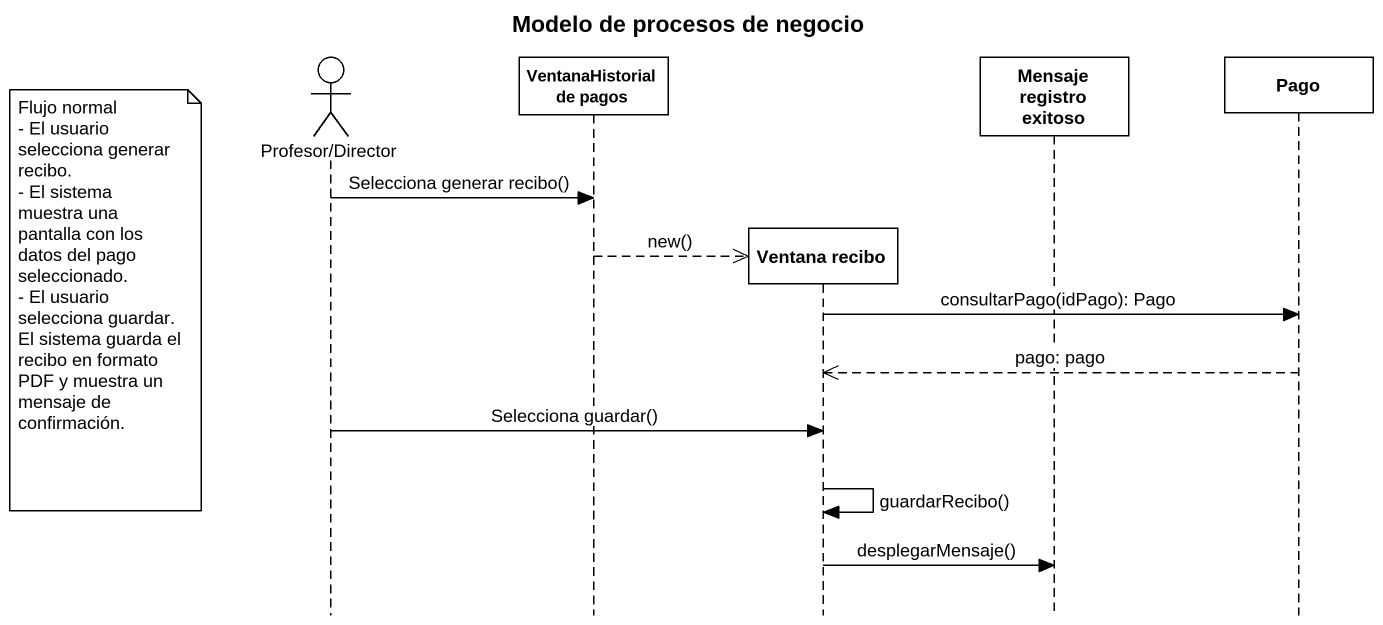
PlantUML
@startuml
title Modelo de procesos de negocio
hide footbox
actor "Profesor/Director" as Profesor_Director
participant "VentanaHistorial de pagos" as VentanaHistorial_de_pagos
participant "Ventana recibo" as Ventana_recibo
participant "Mensaje registro exitoso" as Mensaje_registro_exitoso
participant Pago

Profesor_Director -> VentanaHistorial_de_pagos : Selecciona generar recibo()
VentanaHistorial_de_pagos -->> Ventana_recibo ** : new()
note left of Profesor_Director
  Flujo normal
  - El usuario selecciona generar recibo.
  - El sistema muestra una pantalla con los datos del pago seleccionado.
  - El usuario selecciona guardar.
  El sistema guarda el recibo en formato PDF y muestra un mensaje de confirmación.
end note
Ventana_recibo -> Pago : consultarPago(idPago): Pago
Pago -->> Ventana_recibo : pago: pago
Profesor_Director -> Ventana_recibo : Selecciona guardar()
Ventana_recibo -> Ventana_recibo : guardarRecibo()
Ventana_recibo -> Mensaje_registro_exitoso : desplegarMensaje()
@enduml
